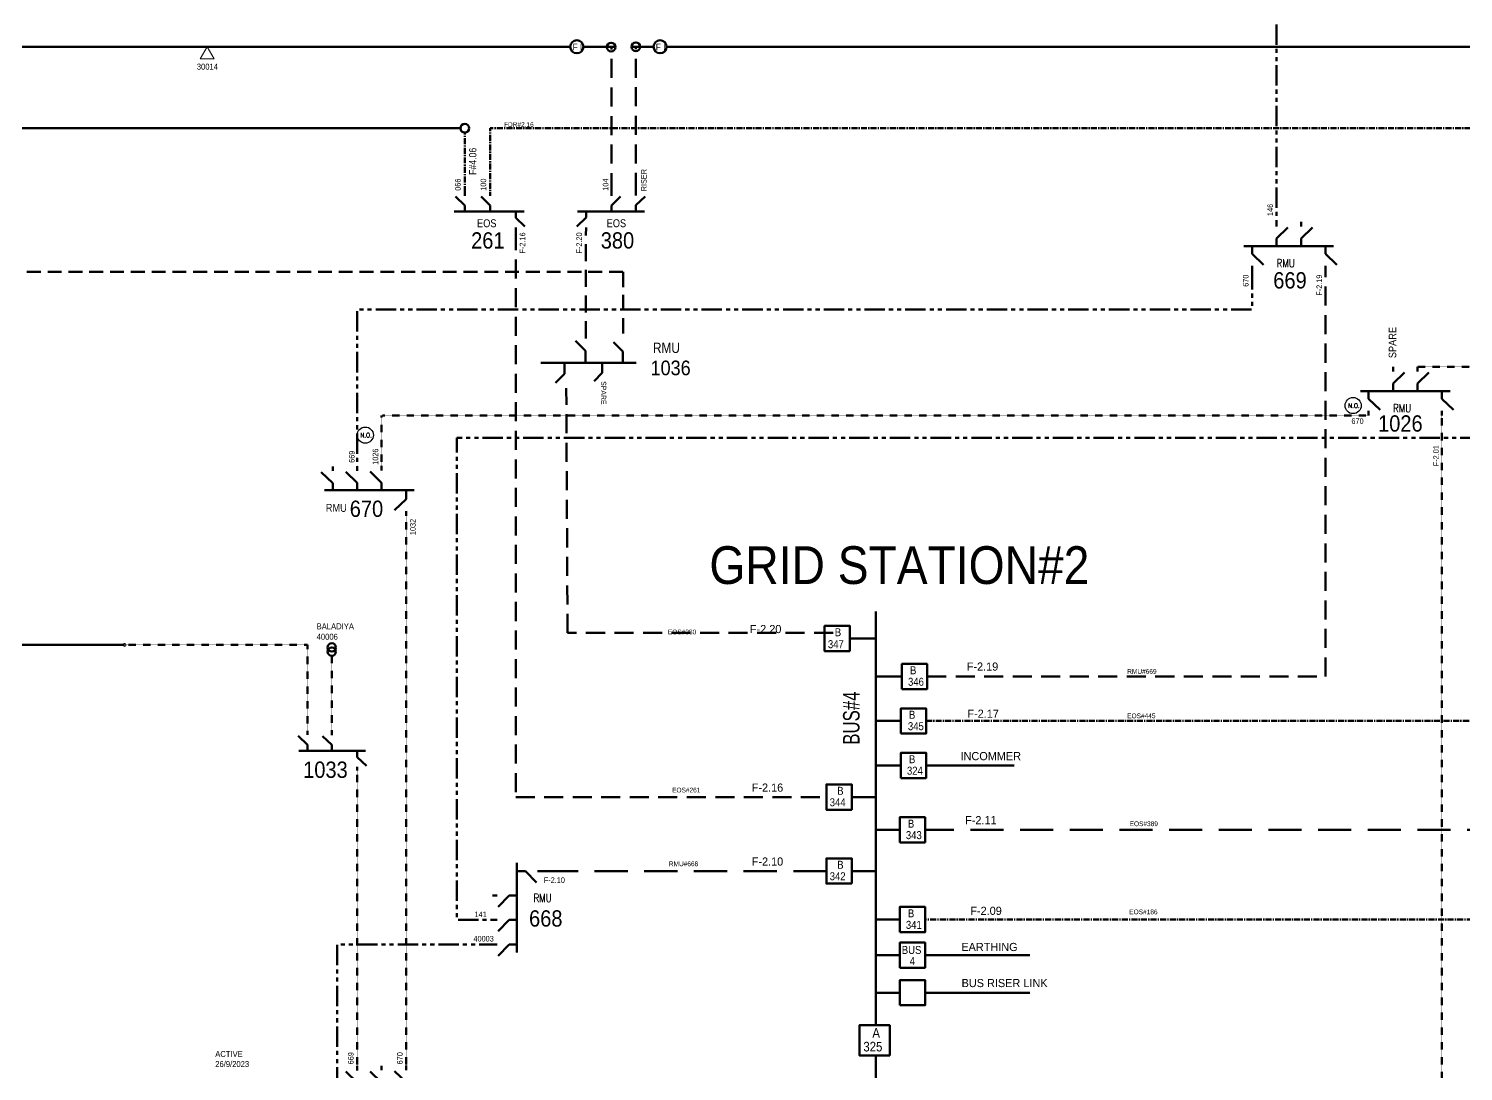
# Model space of a CAD drawing. Header units: metres. Extents: x 65984 to 144644, y -19036 to 23726.
# Drawn here: x 112960 to 113841, y 21508 to 22148 of the extents above; entities that cross this region are included whole.
import ezdxf
from ezdxf.enums import TextEntityAlignment as Align

# ---------------------------------------------------------------- set-up
doc = ezdxf.new("R2010")
doc.units = ezdxf.units.M
doc.header["$MEASUREMENT"] = 0
for name, pattern in [('( Center )', [2, 1.25, -0.25, 0.25, -0.25]), ('( Phantom )', [2.5, 1.25, -0.25, 0.25, -0.25, 0.25, -0.25]), ('DGN Style 2', [0.023128, 0, -0.023128]), ('HIDDEN2', [2381.25, 1587.5, -793.75])]:
    doc.linetypes.add(name, pattern=pattern)
for name, color, linetype, lineweight in [('ABS NUMBER', 112, 'Continuous', 30), ('d_eos', 111, 'Continuous', 40), ('d_eos no', 121, 'Continuous', 40), ('d_switch', 95, 'Continuous', 40), ('d_tf', 1, 'Continuous', 40), ('d_tf no', 6, 'Continuous', 40), ('d_tf_200', 1, 'Continuous', 40), ('d_ug cable', 95, 'Continuous', 40), ('d_ug main line', 95, 'Continuous', 40), ('EARTH FAULT INDICATOR', 95, 'Continuous', 40), ('GRID STATION  04', 7, 'Continuous', 40), ('GRID STATION 01', 7, 'Continuous', 40), ('Level 37', 7, 'Continuous', 0), ('O H MAIN FEEDER', 4, 'Continuous', 100), ('SW N O', 114, 'Continuous', 30)]:
    doc.layers.add(name, color=color, linetype=linetype, lineweight=lineweight)
doc.styles.add('NASKHF', font='naskhf.shx', dxfattribs={"height": 8})
doc.styles.add('Style-Andalus', font='andlso.ttf')
doc.styles.add('Style-Arial', font='arial.ttf')
doc.styles.add('Style-ENGINEERING', font='ENGINEERING.shx')
doc.styles.add('Style-msdefault', font='msdefault.shx')
doc.styles.add('Style-STANDARD', font='STANDARD.shx')

# ---------------------------------------------------------------- blocks, each defined once
blk = doc.blocks.new('*U658')
at = {"layer": 'd_eos', "color": 7, "linetype": 'Continuous', "lineweight": 211, "ltscale": 0.638341}
for p, q in [((-8.52, 12.47), (-8.52, 15.29)), ((-8.52, 5.02), (-1.52, 11.82)), ((6.48, 12.37), (6.48, 15.19)), ((6.48, 4.92), (13.48, 11.72)), ((21.48, 12.22), (21.48, 15.05)), ((21.48, 4.78), (28.48, 11.57)), ((26.48, 0.37), (-28.52, 0.37)), ((-8.52, 0.37), (-8.52, 5.02)), ((6.48, 0.27), (6.48, 4.92)), ((21.48, 0.13), (21.48, 4.78)), ((-23.52, -0.36), (-23.52, -5.01)), ((-23.52, -5.01), (-16.52, -11.8)), ((-23.52, -12.45), (-23.52, -15.28))]:
    blk.add_line(p, q, dxfattribs=at)
blk = doc.blocks.new('TFU_28')
at = {"layer": 'd_tf_200', "color": 114, "linetype": 'Continuous', "lineweight": 53}
blk.add_line((0, 10), (0, 0), dxfattribs=at)
for centre in [(0, 30), (0, 20)]:
    blk.add_circle(centre, 10, dxfattribs=at)
blk = doc.blocks.new('*U906')
at = {"layer": 'EARTH FAULT INDICATOR', "color": 2, "linetype": 'Continuous', "lineweight": 100}
blk.add_circle((0.02, 0.13), 4, dxfattribs=at)
at = {"layer": 'EARTH FAULT INDICATOR', "color": 2, "lineweight": 140, "style": 'Style-Andalus', "width": 0.9}
blk.add_text('F I', height=4.234, dxfattribs=at).set_placement((-2.61, 2.11), align=Align.TOP_LEFT)
blk = doc.blocks.new('TRA1_1318')
at = {"layer": 'd_tf', "color": 140, "linetype": 'Continuous', "lineweight": 0, "ltscale": 0.000426762, "extrusion": (0, 0, -1), "flags": 128}
blk.add_lwpolyline([(-10, -17), (0, 0), (10, -17)], close=True, dxfattribs=at)
blk = doc.blocks.new('TRA1_1317')
at = {"layer": 'd_tf', "color": 140, "linetype": 'Continuous', "lineweight": 0, "ltscale": 0.000426762, "xscale": 1.000046566207833, "yscale": 1.000046566207833, "zscale": 1.000046566207833, "rotation": 180}
blk.add_blockref('TRA1_1318', (0, 0), dxfattribs=at)
blk = doc.blocks.new('*U892')
at = {"layer": 'SW N O', "color": 3}
blk.add_circle((0, 0), 16.8, dxfattribs=at)
at = {"layer": 'SW N O', "color": 3, "style": 'Style-STANDARD'}
blk.add_text('N.O.', height=9.6, dxfattribs=at).set_placement((1.7, -0.2), align=Align.MIDDLE_CENTER)

msp = doc.modelspace()

# ---------------------------------------------------------------- linework, layer by layer
at = {"layer": 'd_eos', "color": 7, "linetype": 'Continuous', "lineweight": 211, "ltscale": 0.54966}
for p, q in [((113228.04, 22039.39), (113222.43, 22044.84)), ((113228.04, 22045.36), (113228.04, 22047.62)), ((113243.68, 22039.39), (113238.07, 22044.84)), ((113243.69, 22045.36), (113243.69, 22047.62)), ((113318.11, 22045.36), (113318.11, 22047.62)), ((113318.11, 22039.39), (113323.73, 22044.84)), ((113333.06, 22045.48), (113333.06, 22047.74)), ((113333.07, 22039.51), (113338.68, 22044.96)), ((113264.46, 22035.66), (113221.47, 22035.67)), ((113228.04, 22035.67), (113228.04, 22039.39)), ((113243.68, 22035.66), (113243.68, 22039.39)), ((113259.33, 22035.66), (113259.33, 22031.93)), ((113338.38, 22035.66), (113297.33, 22035.66)), ((113302.47, 22035.66), (113302.47, 22031.94)), ((113318.11, 22035.66), (113318.11, 22039.39)), ((113333.06, 22035.78), (113333.06, 22039.51)), ((113259.33, 22031.93), (113264.94, 22026.49)), ((113302.47, 22031.94), (113296.85, 22026.49)), ((113259.33, 22025.97), (113259.33, 22023.7)), ((113302.47, 22025.97), (113302.47, 22023.71)), ((113131.51, 21708.63), (113125.89, 21714.08)), ((113131.51, 21714.6), (113131.51, 21716.86)), ((113146.46, 21708.51), (113140.85, 21713.96)), ((113146.46, 21714.48), (113146.46, 21716.74)), ((113126.2, 21704.78), (113167.24, 21704.79)), ((113131.51, 21704.91), (113131.51, 21708.63)), ((113146.46, 21704.78), (113146.46, 21708.51)), ((113162.11, 21704.79), (113162.11, 21701.06)), ((113162.11, 21701.06), (113167.72, 21695.61)), ((113162.11, 21695.09), (113162.11, 21692.83))]:
    msp.add_line(p, q, dxfattribs=at)
at = {"layer": 'd_eos', "color": 7, "linetype": 'Continuous', "lineweight": 211, "ltscale": 0.638341}
for p, q in [((113726.25, 22026.53), (113726.25, 22029.35)), ((113741.25, 22026.53), (113741.25, 22029.35)), ((113726.25, 22019.09), (113733.25, 22025.88)), ((113726.25, 22014.44), (113726.25, 22019.09)), ((113741.25, 22019.09), (113748.25, 22025.88)), ((113741.25, 22014.44), (113741.25, 22019.09)), ((113761.25, 22014.44), (113706.25, 22014.44)), ((113711.25, 22014.44), (113711.25, 22009.79)), ((113711.25, 22009.79), (113718.25, 22002.99)), ((113756.25, 22014.44), (113756.25, 22009.79)), ((113756.25, 22009.79), (113763.25, 22002.99)), ((113711.25, 22002.34), (113711.25, 21999.52)), ((113756.25, 22002.34), (113756.25, 21999.52)), ((113797.72, 21937.57), (113797.72, 21940.39)), ((113812.72, 21937.57), (113812.72, 21940.39)), ((113797.72, 21930.12), (113804.72, 21936.92)), ((113797.72, 21925.47), (113797.72, 21930.12)), ((113812.72, 21930.12), (113819.72, 21936.92)), ((113812.72, 21925.47), (113812.72, 21930.12)), ((113832.72, 21925.47), (113777.72, 21925.47)), ((113782.72, 21925.47), (113782.72, 21920.82)), ((113827.72, 21925.47), (113827.72, 21920.82)), ((113782.72, 21920.82), (113789.72, 21914.03)), ((113782.72, 21913.38), (113782.72, 21910.55)), ((113827.72, 21920.82), (113834.72, 21914.03)), ((113827.72, 21913.38), (113827.72, 21910.55)), ((113259.96, 21581.14), (113259.96, 21636.14)), ((113260.69, 21631.14), (113265.34, 21631.14)), ((113265.34, 21631.14), (113272.14, 21624.14)), ((113272.79, 21631.14), (113275.61, 21631.14)), ((113247.87, 21616.14), (113245.05, 21616.14)), ((113255.31, 21616.14), (113248.52, 21609.14)), ((113259.96, 21616.14), (113255.31, 21616.14)), ((113247.97, 21601.14), (113245.15, 21601.14)), ((113255.42, 21601.14), (113248.62, 21594.14)), ((113260.06, 21601.14), (113255.42, 21601.14)), ((113247.87, 21586.14), (113245.05, 21586.14)), ((113255.31, 21586.14), (113248.52, 21579.14)), ((113259.96, 21586.14), (113255.31, 21586.14))]:
    msp.add_line(p, q, dxfattribs=at)
at = {"layer": 'd_eos', "color": 7, "linetype": 'Continuous', "lineweight": 211, "ltscale": 0.574507}
for p, q in [((113302.25, 21950.19), (113295.95, 21956.3)), ((113302.24, 21942.79), (113302.24, 21950.19)), ((113274.73, 21942.79), (113333.27, 21942.79))]:
    msp.add_line(p, q, dxfattribs=at)
at = {"layer": 'd_eos', "color": 7, "linetype": 'Continuous', "lineweight": 211, "ltscale": 0.517056}
for p, q in [((113319.33, 21955.54), (113325.16, 21949.9)), ((113325.16, 21949.9), (113325.16, 21942.79)), ((113289.26, 21936.21), (113289.26, 21942.87)), ((113289.26, 21936.21), (113283.7, 21930.6))]:
    msp.add_line(p, q, dxfattribs=at)
at = {"layer": 'd_eos', "color": 7, "linetype": 'Continuous', "lineweight": 211, "ltscale": 0.465351}
for p, q in [((113312.32, 21942.73), (113312.32, 21936.74)), ((113307.48, 21931.72), (113312.32, 21936.71))]:
    msp.add_line(p, q, dxfattribs=at)
at = {"layer": 'd_ug cable', "color": 55, "linetype": 'DGN Style 2', "lineweight": 13}
msp.add_circle((113019.28, 21769.84), 0.884, dxfattribs=at)
at = {"layer": 'd_ug main line', "color": 140, "linetype": 'HIDDEN2', "lineweight": 140, "ltscale": 0.00735}
msp.add_line((113318.11, 22047.62), (113318.11, 22136.8), dxfattribs=at)
at = {"layer": 'd_ug main line', "color": 234, "linetype": '( Center )', "lineweight": 158, "ltscale": 2.94}
msp.add_line((113228.04, 22047.63), (113228.04, 22084.1), dxfattribs=at)
at = {"layer": 'd_ug main line', "color": 140, "linetype": 'HIDDEN2', "lineweight": 140, "ltscale": 0.006615}
msp.add_line((113302.44, 21957.91), (113302.44, 22023.39), dxfattribs=at)
at = {"layer": 'd_ug main line', "color": 140, "linetype": 'HIDDEN2', "lineweight": 140, "ltscale": 0.005358}
msp.add_line((113325.14, 21998.7), (112212.17, 21998.7), dxfattribs=at)
at = {"layer": 'd_ug main line', "color": 140, "linetype": 'HIDDEN2', "lineweight": 140, "ltscale": 0.005954}
msp.add_line((113325.33, 21998.7), (113325.33, 21956.97), dxfattribs=at)
at = {"layer": 'd_ug main line', "color": 80, "linetype": '( Phantom )', "lineweight": 158, "ltscale": 10, "flags": 128}
msp.add_lwpolyline([(115589.12, 22262.42), (113726.25, 22262.62), (113726.25, 22029.35)], dxfattribs=at)
at = {"layer": 'd_ug main line', "color": 140, "linetype": 'HIDDEN2', "lineweight": 140, "ltscale": 0.00735}
for points in [[(113333.06, 22047.74), (113333.06, 22136.06), (113333.06, 22136.06), (113333.06, 22136.8)], [(113454.15, 21777.32), (113291.17, 21777.19), (113290.36, 21927.26)]]:
    msp.add_lwpolyline(points, dxfattribs=at)
at = {"layer": 'd_ug main line', "color": 234, "linetype": '( Center )', "lineweight": 158, "ltscale": 2.94, "flags": 128}
msp.add_lwpolyline([(115537.69, 21709.35), (115537.69, 22086.76), (113243.69, 22086.76), (113243.69, 22047.62)], dxfattribs=at)
at = {"layer": 'd_ug main line', "color": 234, "linetype": 'HIDDEN2', "lineweight": 140, "ltscale": 0.00735}
msp.add_lwpolyline([(113259.33, 22023.7), (113259.33, 21676.5), (113450.03, 21676.5)], dxfattribs=at)
at = {"layer": 'd_ug main line', "color": 80, "linetype": '( Phantom )', "lineweight": 106, "ltscale": 10, "flags": 128}
msp.add_lwpolyline([(113711.25, 22000.33), (113711.25, 21975.68), (113162.03, 21975.68), (113162.03, 21879.98), (113162.03, 21879.98), (113162.03, 21880.07)], dxfattribs=at)
at = {"layer": 'd_ug main line', "color": 80, "linetype": 'HIDDEN2', "lineweight": 140, "ltscale": 0.00735}
msp.add_lwpolyline([(113511.82, 21750.46), (113756.25, 21750.46), (113756.25, 21999.52)], dxfattribs=at)
at = {"layer": 'd_ug main line', "color": 114, "linetype": 'DGN Style 2', "lineweight": 140, "flags": 128}
for points in [[(113177.03, 21879.25), (113177.03, 21910.55)], [(113782.72, 21910.55), (113177.52, 21910.55)], [(113192.03, 21510.14), (113192.03, 21849.06)], [(113131.52, 21769.8), (113018.2, 21769.8)], [(113131.51, 21715.73), (113131.52, 21769.8)], [(113146.46, 21716.74), (113146.46, 21760.6)], [(113162.11, 21510.14), (113162.11, 21692.83)]]:
    msp.add_lwpolyline(points, dxfattribs=at)
at = {"layer": 'd_ug main line', "color": 40, "linetype": '( Phantom )', "lineweight": 158, "ltscale": 10, "flags": 128}
msp.add_lwpolyline([(114080.14, 21475.64), (114080.14, 21896.96), (113223.12, 21896.96), (113223.12, 21601.14), (113245.15, 21601.14)], dxfattribs=at)
at = {"layer": 'd_ug main line', "color": 171, "linetype": '( Center )', "lineweight": 158, "ltscale": 2.94, "flags": 128}
msp.add_lwpolyline([(113511.17, 21723.18), (114010, 21723.18), (114010, 21532.17)], dxfattribs=at)
at = {"layer": 'd_ug main line', "color": 95, "linetype": 'HIDDEN2', "lineweight": 158, "ltscale": 0.012803}
msp.add_lwpolyline([(113985.49, 21522.16), (113985.49, 21656.38), (113510.51, 21656.38)], dxfattribs=at)
at = {"layer": 'd_ug main line', "color": 7, "linetype": 'HIDDEN2', "lineweight": 158, "ltscale": 0.012803}
msp.add_lwpolyline([(113450.03, 21631.14), (113277.12, 21631.14), (113277.12, 21631.14), (113275.61, 21631.14)], dxfattribs=at)
at = {"layer": 'd_ug main line', "color": 18, "linetype": '( Center )', "lineweight": 200, "ltscale": 2.94, "flags": 128}
msp.add_lwpolyline([(117507.99, 20864.2), (117516.68, 20864.2), (117516.68, 20905.53), (115577.6, 20905.52), (115577.6, 21183.12), (115577.6, 21183.12), (115577.6, 21601.34), (113510.51, 21601.34)], dxfattribs=at)
at = {"layer": 'd_ug main line', "color": 7, "linetype": '( Phantom )', "lineweight": 158, "ltscale": 10, "flags": 128}
msp.add_lwpolyline([(113149.78, 21073.28), (113149.78, 21586.14), (113245.05, 21586.14)], dxfattribs=at)
at = {"layer": 'GRID STATION 01', "lineweight": 211, "ltscale": 0.379284}
for p, q in [((113480.27, 21536.55), (113480.27, 21790.27)), ((113480.27, 21773.77), (113464.38, 21773.77)), ((113480.27, 21695.9), (113495.68, 21695.9)), ((113480.27, 21676.5), (113465.51, 21676.5)), ((113480.27, 21631.14), (113465.52, 21631.14)), ((113480.36, 21579.51), (113495.11, 21579.51)), ((113480.36, 21556.5), (113495.11, 21556.5)), ((113480.27, 21289.67), (113480.27, 21518.02))]:
    msp.add_line(p, q, dxfattribs=at)
at = {"layer": 'GRID STATION 01', "color": 80, "lineweight": 211, "ltscale": 0.379284}
msp.add_line((113480.44, 21750.46), (113496.33, 21750.46), dxfattribs=at)
at = {"layer": 'GRID STATION 01', "color": 171, "lineweight": 211, "ltscale": 0.379284}
for p in [(113479.79, 21723.18), (113480.27, 21723.18)]:
    msp.add_line(p, (113495.68, 21723.18), dxfattribs=at)
at = {"layer": 'GRID STATION 01', "color": 95, "lineweight": 211, "ltscale": 0.379284}
msp.add_line((113480.27, 21656.38), (113495.03, 21656.38), dxfattribs=at)
at = {"layer": 'GRID STATION 01', "color": 18, "lineweight": 211, "ltscale": 0.379284}
msp.add_line((113480.27, 21601.34), (113495.03, 21601.34), dxfattribs=at)
at = {"layer": 'GRID STATION 01', "color": 1, "lineweight": 106, "ltscale": 0.379284, "flags": 128}
for points in [[(113464.38, 21766.02), (113464.38, 21781.51), (113448.9, 21781.51), (113448.9, 21766.02)], [(113495.68, 21688.15), (113495.68, 21703.64), (113511.17, 21703.64), (113511.17, 21688.15)], [(113465.51, 21668.76), (113465.51, 21684.25), (113450.03, 21684.25), (113450.03, 21668.76)], [(113465.52, 21623.4), (113465.52, 21638.88), (113450.03, 21638.88), (113450.03, 21623.4)], [(113495.11, 21571.77), (113495.11, 21587.25), (113510.6, 21587.25), (113510.6, 21571.77)], [(113495.11, 21548.76), (113495.11, 21564.24), (113510.6, 21564.24), (113510.6, 21548.76)]]:
    msp.add_lwpolyline(points, close=True, dxfattribs=at)
at = {"layer": 'GRID STATION 01', "color": 80, "lineweight": 106, "ltscale": 0.379284, "flags": 128}
msp.add_lwpolyline([(113496.33, 21742.72), (113496.33, 21758.21), (113511.82, 21758.21), (113511.82, 21742.72)], close=True, dxfattribs=at)
at = {"layer": 'GRID STATION 01', "color": 171, "lineweight": 106, "ltscale": 0.379284, "flags": 128}
msp.add_lwpolyline([(113495.68, 21715.44), (113495.68, 21730.92), (113511.17, 21730.92), (113511.17, 21715.44)], close=True, dxfattribs=at)
msp.add_lwpolyline([(113495.68, 21715.44), (113495.68, 21730.92), (113511.17, 21730.92), (113511.17, 21715.44)], close=True, dxfattribs=at)
at = {"layer": 'GRID STATION 01', "color": 95, "lineweight": 106, "ltscale": 0.379284, "flags": 128}
msp.add_lwpolyline([(113495.03, 21648.63), (113495.03, 21664.12), (113510.51, 21664.12), (113510.51, 21648.63)], close=True, dxfattribs=at)
at = {"layer": 'GRID STATION 01', "color": 18, "lineweight": 106, "ltscale": 0.379284, "flags": 128}
msp.add_lwpolyline([(113495.03, 21593.6), (113495.03, 21609.08), (113510.51, 21609.08), (113510.51, 21593.6)], close=True, dxfattribs=at)
at = {"layer": 'GRID STATION 01', "color": 1, "lineweight": 140, "ltscale": 0.379284, "flags": 128}
msp.add_lwpolyline([(113488.86, 21517.97), (113488.86, 21536.55), (113470.28, 21536.55), (113470.28, 21517.97)], close=True, dxfattribs=at)
msp.add_lwpolyline([(113488.86, 21517.97), (113488.86, 21536.55), (113470.28, 21536.55), (113470.28, 21517.97)], close=True, dxfattribs=at)
at = {"layer": 'O H MAIN FEEDER', "color": 140, "lineweight": 211, "ltscale": 30}
for p, q in [((113292.85, 22136.8), (112821.55, 22136.8)), ((113320.59, 22136.8), (113300.85, 22136.8)), ((113343.94, 22136.8), (113330.41, 22136.8)), ((115694.51, 22136.8), (113351.94, 22136.8))]:
    msp.add_line(p, q, dxfattribs=at)
at = {"layer": 'O H MAIN FEEDER', "lineweight": 211, "ltscale": 0.00735}
for p, q in [((113511.17, 21695.9), (113565.23, 21695.9)), ((113510.6, 21579.51), (113574.86, 21579.51)), ((113510.6, 21556.5), (113574.86, 21556.5))]:
    msp.add_line(p, q, dxfattribs=at)
at = {"layer": 'O H MAIN FEEDER', "color": 234, "lineweight": 211, "ltscale": 0.498271, "flags": 128}
msp.add_lwpolyline([(112887.02, 21862.83), (112887.02, 22086.76), (113225.39, 22086.76)], dxfattribs=at)
at = {"layer": 'O H MAIN FEEDER', "color": 191, "linetype": 'DGN Style 2', "lineweight": 211, "flags": 128}
for points in [[(113913.93, 21940.36), (113812.72, 21940.39)], [(113827.72, 21079.34), (113827.72, 21910.55)]]:
    msp.add_lwpolyline(points, dxfattribs=at)
at = {"layer": 'O H MAIN FEEDER', "color": 114, "lineweight": 211, "ltscale": 0.498271, "flags": 128}
msp.add_lwpolyline([(112139.27, 21769.8), (113019.28, 21769.8)], dxfattribs=at)
at = {"layer": 'O H MAIN FEEDER', "color": 140, "lineweight": 211, "ltscale": 0.488306}
for centre in [(113317.94, 22136.61), (113333.06, 22136.8)]:
    msp.add_circle(centre, 2.66, dxfattribs=at)
at = {"layer": 'O H MAIN FEEDER', "color": 194, "lineweight": 211, "ltscale": 0.488306}
msp.add_circle((113228.04, 22086.76), 2.66, dxfattribs=at)

# ---------------------------------------------------------------- block references
at = {"layer": 'd_eos', "color": 7, "linetype": 'Continuous', "lineweight": 211, "ltscale": 0.638341, "extrusion": (0, 0, -1)}
for p in [(-113168.51, 21864.31), (-113183.51, 21496.52)]:
    msp.add_blockref('*U658', p, dxfattribs=at)
at = {"layer": 'd_tf', "color": 140, "linetype": 'Continuous', "lineweight": 0, "ltscale": 0.000426762, "extrusion": (0, 0, -1), "xscale": 0.4267622666565712, "yscale": 0.4267622666565712, "zscale": 0.4267622666565712, "rotation": 180}
msp.add_blockref('TRA1_1317', (-113069.98, 22136.68), dxfattribs=at)
at = {"layer": 'd_tf_200', "color": 114, "linetype": 'Continuous', "lineweight": 53, "xscale": 0.2560573599939425, "yscale": 0.2560573599939425, "zscale": 0.2560573599939425, "rotation": 359.9999999999999}
msp.add_blockref('TFU_28', (113146.46, 21760.6), dxfattribs=at)
at = {"layer": 'EARTH FAULT INDICATOR', "color": 2, "linetype": 'Continuous', "lineweight": 100}
for p in [(113296.83, 22136.66), (113347.92, 22136.66)]:
    msp.add_blockref('*U906', p, dxfattribs=at)
at = {"layer": 'SW N O', "color": 3, "xscale": 0.2950694635422144, "yscale": 0.2950694635422144, "zscale": 0.2950694635422144}
for p in [(113773.22, 21916.66), (113167.01, 21898.55)]:
    msp.add_blockref('*U892', p, dxfattribs=at)

# ---------------------------------------------------------------- texts
at = {"layer": 'ABS NUMBER', "color": 7, "lineweight": 13, "style": 'Style-Arial', "width": 0.88}
msp.add_text('SPARE', height=4.596, rotation=90, dxfattribs=at).set_placement((113795.06, 21945.74), align=Align.TOP_LEFT)
at = {"layer": 'd_eos no', "color": 7, "linetype": 'Continuous', "lineweight": 140, "style": 'Style-Arial', "width": 0.88}
for s, p in [('261', (113252.48, 22022.97)), ('380', (113332.03, 22022.98)), ('1033', (113156.24, 21698.29))]:
    msp.add_text(s, height=10, dxfattribs=at).set_placement(p, align=Align.TOP_RIGHT)
at = {"layer": 'd_switch', "color": 2, "linetype": 'Continuous', "lineweight": 30, "style": 'Style-msdefault', "width": 0.857143}
for s, p in [('FDR#2.16', (113252.17, 22090.51)), ('EOS#380', (113352.76, 21779.24)), ('RMU#669', (113634.58, 21755.01)), ('EOS#445', (113634.58, 21727.78)), ('EOS#261', (113355.31, 21682.26)), ('EOS#389', (113636.08, 21661.58)), ('RMU#668', (113353.33, 21637)), ('EOS#186', (113635.85, 21607.51))]:
    msp.add_text(s, height=2.92, dxfattribs=at).set_placement(p, align=Align.TOP_LEFT)
at = {"layer": 'd_switch', "color": 140, "linetype": 'Continuous', "lineweight": 30, "style": 'Style-ENGINEERING', "width": 0.857143}
for s, p in [('066', (113222.13, 22055.94)), ('100', (113237.78, 22055.95)), ('104', (113312.78, 22055.94)), ('RISER', (113336.25, 22061.8)), ('F-2.20', (113296.54, 22022.89))]:
    msp.add_text(s, height=3.43, rotation=90, dxfattribs=at).set_placement(p, align=Align.TOP_RIGHT)
at = {"layer": 'd_switch', "color": 80, "linetype": 'Continuous', "lineweight": 30, "style": 'Style-ENGINEERING', "width": 0.857143}
for s, height, rotation, p in [('146', 3.43, 90, (113720.6, 22040.44)), ('670', 3.43, 90, (113705.6, 21997.04)), ('F-2.19', 3.43, 90, (113750.72, 21997.03)), ('SPARE', 3.087, 270, (113314.86, 21917.29)), ('F-2.01', 3.43, 90, (113822.37, 21892.39))]:
    msp.add_text(s, height=height, rotation=rotation, dxfattribs=at).set_placement(p, align=Align.TOP_RIGHT)
at = {"layer": 'd_switch', "color": 234, "linetype": 'Continuous', "lineweight": 30, "style": 'Style-ENGINEERING', "width": 0.857143}
msp.add_text('F-2.16', height=3.43, rotation=90, dxfattribs=at).set_placement((113261.78, 22022.88), align=Align.TOP_RIGHT)
at = {"layer": 'd_switch', "color": 80, "linetype": 'Continuous', "lineweight": 30, "style": 'Style-ENGINEERING', "width": 0.857143}
msp.add_text('670', height=3.43, dxfattribs=at).set_placement((113779.66, 21908.86), align=Align.TOP_RIGHT)
at = {"layer": 'd_tf no', "color": 140, "linetype": 'Continuous', "lineweight": 40, "style": 'Style-msdefault', "width": 0.945946}
msp.add_text('30014', height=3.7, dxfattribs=at).set_placement((113063.63, 22126.43), align=Align.TOP_LEFT)
at = {"layer": 'd_tf no', "color": 114, "linetype": 'Continuous', "lineweight": 40, "style": 'Style-msdefault', "width": 0.945946}
for s, p in [('BALADIYA', (113137.18, 21783.08)), ('40006', (113137.18, 21776.69))]:
    msp.add_text(s, height=3.7, dxfattribs=at).set_placement(p, align=Align.TOP_LEFT)
at = {"layer": 'd_tf no', "color": 121, "linetype": 'Continuous', "lineweight": 40, "insert": (113074.95, 21520.75), "char_height": 3.7, "attachment_point": 1, "style": 'NASKHF'}
msp.add_mtext('\\Fmsdefault;\\H1x;\\W0.945946;ACTIVE\\P26/9/2023', dxfattribs=at)
at = {"layer": 'GRID STATION  04', "color": 36, "linetype": 'Continuous', "lineweight": 70, "style": 'Style-msdefault', "width": 0.888889}
msp.add_text('F#4.06', height=4.5, rotation=90, dxfattribs=at).set_placement((113230.7, 22058.17), align=Align.TOP_LEFT)
at = {"layer": 'GRID STATION 01', "linetype": 'Continuous', "lineweight": 40, "style": 'Style-Arial', "width": 0.877058}
msp.add_text('GRID STATION#2', height=23.1459, dxfattribs=at).set_placement((113494.77, 21818.79), align=Align.MIDDLE_CENTER)
at = {"layer": 'GRID STATION 01', "linetype": 'Continuous', "lineweight": 40, "style": 'Style-msdefault'}
for s, p in [('F-2.20', (113403.04, 21782.07)), ('F-2.10', (113404.17, 21639.45)), ('EARTHING', (113532.79, 21587.03))]:
    msp.add_text(s, height=5, dxfattribs=at).set_placement(p, align=Align.TOP_LEFT)
at = {"layer": 'GRID STATION 01', "linetype": 'Continuous', "lineweight": 40, "style": 'Style-msdefault', "width": 0.888889}
for s, height, p in [('347', 4.911, (113450.92, 21772.73)), ('B', 4.91, (113455.16, 21780.07)), ('342', 4.911, (113452.02, 21630.37)), ('B', 4.91, (113456.63, 21637.41)), ('A', 5.89, (113478.2, 21534.78)), ('325', 5.893, (113472.67, 21526.34))]:
    msp.add_text(s, height=height, dxfattribs=at).set_placement(p, align=Align.TOP_LEFT)
at = {"layer": 'GRID STATION 01', "color": 80, "linetype": 'Continuous', "lineweight": 40, "style": 'Style-msdefault', "width": 0.888889}
for s, height, p in [('B', 4.91, (113505.21, 21756.73)), ('346', 4.911, (113509.83, 21749.69))]:
    msp.add_text(s, height=height, dxfattribs=at).set_placement(p, align=Align.TOP_RIGHT)
at = {"layer": 'GRID STATION 01', "color": 80, "linetype": 'Continuous', "lineweight": 40, "style": 'Style-msdefault'}
msp.add_text('F-2.19', height=5, dxfattribs=at).set_placement((113555.44, 21759.05), align=Align.TOP_RIGHT)
at = {"layer": 'GRID STATION 01', "linetype": 'Continuous', "lineweight": 40, "style": 'Style-Arial', "width": 0.727273}
msp.add_text('BUS#4', height=10.143, rotation=90, dxfattribs=at).set_placement((113465.27, 21724.93), align=Align.MIDDLE_CENTER)
at = {"layer": 'GRID STATION 01', "color": 171, "linetype": 'Continuous', "lineweight": 40, "style": 'Style-msdefault', "width": 0.888889}
msp.add_text('B', height=4.91, dxfattribs=at).set_placement((113504.56, 21729.45), align=Align.TOP_RIGHT)
for s, height, p in [('B', 4.91, (113504.56, 21729.45)), ('345', 4.911, (113509.76, 21722.42))]:
    msp.add_text(s, height=height, rotation=359.99932, dxfattribs=at).set_placement(p, align=Align.TOP_RIGHT)
at = {"layer": 'GRID STATION 01', "color": 171, "linetype": 'Continuous', "lineweight": 40, "style": 'Style-msdefault'}
msp.add_text('F-2.17', height=5, rotation=359.99932, dxfattribs=at).set_placement((113555.84, 21730.13), align=Align.TOP_RIGHT)
at = {"layer": 'GRID STATION 01', "linetype": 'Continuous', "lineweight": 40, "style": 'Style-msdefault', "width": 0.888889}
for s, height, p in [('B', 4.91, (113504.56, 21702.17)), ('324', 4.911, (113509.17, 21695.13)), ('BUS', 4.911, (113508.27, 21585.17)), ('4', 4.91, (113504.33, 21578.34))]:
    msp.add_text(s, height=height, dxfattribs=at).set_placement(p, align=Align.TOP_RIGHT)
at = {"layer": 'GRID STATION 01', "linetype": 'Continuous', "lineweight": 40, "style": 'Style-msdefault'}
msp.add_text('INCOMMER', height=5, dxfattribs=at).set_placement((113569.44, 21704.13), align=Align.TOP_RIGHT)
msp.add_text('F-2.16', height=5, rotation=359.99936, dxfattribs=at).set_placement((113404.17, 21684.81), align=Align.TOP_LEFT)
at = {"layer": 'GRID STATION 01', "linetype": 'Continuous', "lineweight": 40, "style": 'Style-msdefault', "width": 0.888889}
for s, height, p in [('344', 4.911, (113452.02, 21675.74)), ('B', 4.91, (113456.63, 21682.78))]:
    msp.add_text(s, height=height, rotation=359.99936, dxfattribs=at).set_placement(p, align=Align.TOP_LEFT)
at = {"layer": 'GRID STATION 01', "color": 95, "linetype": 'Continuous', "lineweight": 40, "style": 'Style-msdefault', "width": 0.888889}
for s, height, p in [('B', 4.91, (113503.91, 21662.65)), ('343', 4.911, (113508.52, 21655.61))]:
    msp.add_text(s, height=height, rotation=359.99932, dxfattribs=at).set_placement(p, align=Align.TOP_RIGHT)
at = {"layer": 'GRID STATION 01', "color": 95, "linetype": 'Continuous', "lineweight": 40, "style": 'Style-msdefault'}
msp.add_text('F-2.11', height=5, rotation=359.99932, dxfattribs=at).set_placement((113554.44, 21664.84), align=Align.TOP_RIGHT)
at = {"layer": 'GRID STATION 01', "color": 18, "linetype": 'Continuous', "lineweight": 40, "style": 'Style-msdefault', "width": 0.888889}
for s, height, p in [('B', 4.91, (113503.91, 21607.61)), ('341', 4.911, (113508.52, 21600.57))]:
    msp.add_text(s, height=height, rotation=359.99932, dxfattribs=at).set_placement(p, align=Align.TOP_RIGHT)
at = {"layer": 'GRID STATION 01', "color": 18, "linetype": 'Continuous', "lineweight": 40, "style": 'Style-msdefault'}
msp.add_text('F-2.09', height=5, rotation=359.99932, dxfattribs=at).set_placement((113557.62, 21609.23), align=Align.TOP_RIGHT)
at = {"layer": 'GRID STATION 01', "linetype": 'Continuous', "lineweight": 40, "insert": (113532.96, 21564.92), "char_height": 5.94, "attachment_point": 1, "style": 'NASKHF'}
msp.add_mtext('\\Fmsdefault;\\H0.841751x;BUS RISER LINK', dxfattribs=at)
at = {"layer": 'Level 37', "color": 7, "linetype": 'Continuous', "lineweight": 100, "style": 'Style-msdefault', "width": 0.86}
for p in [(113235.62, 22030.95), (113315.18, 22030.97)]:
    msp.add_text('EOS', height=4.9, rotation=359.99963, dxfattribs=at).set_placement(p, align=Align.TOP_LEFT)
at = {"layer": 'Level 37', "color": 7, "linetype": 'Continuous', "lineweight": 53, "style": 'Style-STANDARD', "width": 0.854701}
for p in [(113731.83, 22003.99), (113803.31, 21915.03), (113275.83, 21614.59)]:
    msp.add_text('RMU', height=4.993, dxfattribs=at).set_placement(p, align=Align.MIDDLE_CENTER)
at = {"layer": 'Level 37', "color": 7, "linetype": 'Continuous', "lineweight": 120, "style": 'Style-Arial', "width": 0.88}
for s, height, p in [('669', 10, (113724.22, 21998.5)), ('1036', 9, (113342.09, 21944.27)), ('1026', 10, (113788.53, 21910.68)), ('670', 10, (113157.49, 21858.35)), ('668', 10, (113267.53, 21607.03))]:
    msp.add_text(s, height=height, dxfattribs=at).set_placement(p, align=Align.TOP_LEFT)
at = {"layer": 'Level 37', "color": 7, "linetype": 'Continuous', "lineweight": 53, "style": 'Style-msdefault', "width": 0.86}
for height, p in [(6.297, (113343.58, 21955.24)), (4.9, (113142.81, 21856.38))]:
    msp.add_text('RMU', height=height, dxfattribs=at).set_placement(p, align=Align.TOP_LEFT)
at = {"layer": 'Level 37', "color": 7, "linetype": 'Continuous', "lineweight": 53, "style": 'Style-ENGINEERING', "width": 0.857143}
for s, p in [('669', (113160.45, 21881.53)), ('1026', (113174.96, 21880.32)), ('1032', (113197.93, 21837.21)), ('669', (113159.83, 21512.53)), ('670', (113189.96, 21512.53))]:
    msp.add_text(s, height=3.43, rotation=90, dxfattribs=at).set_placement(p)
for s, p in [('F-2.10', (113276.56, 21623.83)), ('141', (113234.08, 21602.84)), ('40003', (113233.41, 21587.89))]:
    msp.add_text(s, height=3.43, dxfattribs=at).set_placement(p)

doc.saveas('drawing.dxf')
